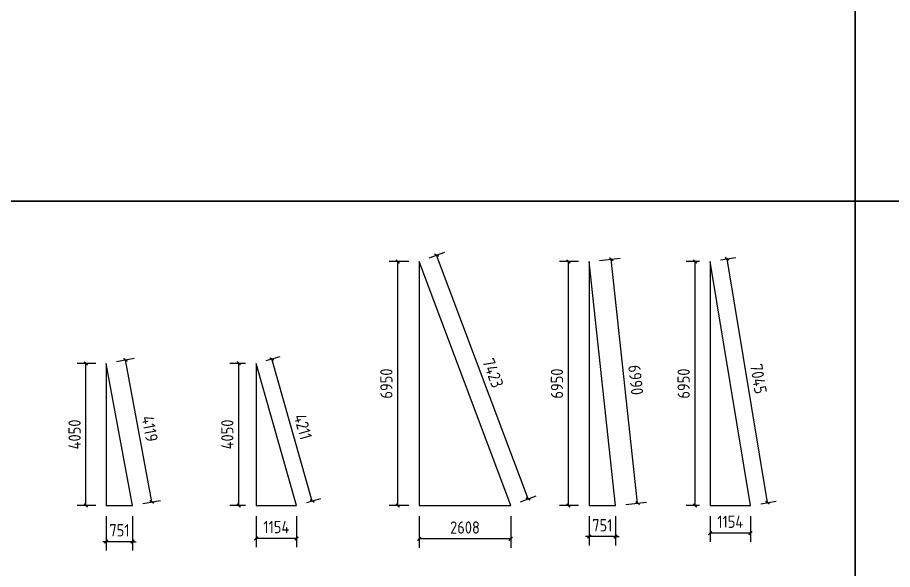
# Model space of a CAD drawing. Extents: x 533809 to 747315, y -17138 to 180511.
# Drawn here: x 571960 to 596904, y 98366 to 114097 of the extents above; entities that cross this region are included whole.
import ezdxf

# ---------------------------------------------------------------- set-up
doc = ezdxf.new("R2010")
doc.units = 0
doc.header["$LTSCALE"] = 1000
doc.header["$MEASUREMENT"] = 0
doc.styles.get("Standard").update_dxf_attribs({"font": 'gbenor.shx', "bigfont": 'gbcbig.shx'})
doc.dimstyles.get("Standard").update_dxf_attribs({"dimscale": 100, "dimtxt": 3.5, "dimasz": 1, "dimexe": 2.5, "dimexo": 3, "dimgap": 1.5, "dimtad": 1, "dimdec": 0, "dimzin": 0, "dimdsep": 46, "dimtxsty": 'Standard', "dimblk": 'ARCHTICK', "dimcen": 0.09, "dimadec": 0, "dimazin": 0, "dimtfac": 1, "dimtdec": 0, "dimtix": 1, "dimtmove": 2, "dimatfit": 3, "dimfxl": 1, "dimtolj": 1, "dimtzin": 0, "dimarcsym": 0})

# ---------------------------------------------------------------- blocks, each defined once
blk = doc.blocks.new('_ArchTick')
at = {"color": 0, "linetype": 'ByBlock', "const_width": 0.4}
blk.add_lwpolyline([(-0.5, -0.5), (0.5, 0.5)], dxfattribs=at)
blk = doc.blocks.new('*D2074')
at = {"color": 0, "lineweight": -2}
for p, q in [((574191, 104240), (573662, 104240)), ((573912, 100190), (573912, 104240)), ((574191, 100190), (573662, 100190))]:
    blk.add_line(p, q, dxfattribs=at)
at = {"layer": 'Defpoints', "color": 0}
for p in [(573912, 104240), (574491, 104240), (574491, 100190)]:
    blk.add_point(p, dxfattribs=at)
at = {"color": 0, "lineweight": -2, "xscale": 100, "yscale": 100, "zscale": 100}
for p, rotation in [((573912, 104240), 90), ((573912, 100190), 270)]:
    blk.add_blockref('_ArchTick', p, dxfattribs=dict(at, rotation=rotation))
at = {"color": 0, "insert": (573587, 102215), "char_height": 350, "attachment_point": 5, "rotation": 90}
blk.add_mtext('\\A1;4050', dxfattribs=at)
blk = doc.blocks.new('*D2075')
at = {"color": 0, "lineweight": -2}
for p, q in [((574491, 99890), (574491, 98909)), ((575242, 99890), (575242, 98909)), ((574491, 99159), (574391, 99159)), ((575242, 99159), (574491, 99159)), ((575242, 99159), (575342, 99159))]:
    blk.add_line(p, q, dxfattribs=at)
at = {"layer": 'Defpoints', "color": 0}
for p in [(574491, 100190), (575242, 100190), (574491, 99159)]:
    blk.add_point(p, dxfattribs=at)
at = {"color": 0, "lineweight": -2, "xscale": 100, "yscale": 100, "zscale": 100}
blk.add_blockref('_ArchTick', (574491, 99159), dxfattribs=at)
at = {"color": 0, "lineweight": -2, "xscale": 100, "yscale": 100, "zscale": 100, "rotation": 180}
blk.add_blockref('_ArchTick', (575242, 99159), dxfattribs=at)
at = {"color": 0, "insert": (574867, 99484), "char_height": 350, "attachment_point": 5}
blk.add_mtext('\\A1;751', dxfattribs=at)
blk = doc.blocks.new('*D2076')
at = {"color": 0, "lineweight": -2}
for p, q in [((574786, 104295), (575284, 104387)), ((575789, 100292), (575038, 104342)), ((575537, 100245), (576035, 100337))]:
    blk.add_line(p, q, dxfattribs=at)
at = {"layer": 'Defpoints', "color": 0}
for p in [(575038, 104342), (574491, 104240), (575242, 100190)]:
    blk.add_point(p, dxfattribs=at)
at = {"color": 0, "lineweight": -2, "xscale": 100, "yscale": 100, "zscale": 100}
for p, rotation in [((575038, 104342), 100.5051544449603), ((575789, 100292), 280.5051544449603)]:
    blk.add_blockref('_ArchTick', p, dxfattribs=dict(at, rotation=rotation))
at = {"color": 0, "insert": (575733, 102376), "char_height": 350, "attachment_point": 5, "rotation": 280.5052}
blk.add_mtext('\\A1;4119', dxfattribs=at)
blk = doc.blocks.new('*D2077')
at = {"color": 0, "lineweight": -2}
for p, q in [((578462, 104240), (578017, 104240)), ((578267, 100190), (578267, 104240)), ((578462, 100190), (578017, 100190))]:
    blk.add_line(p, q, dxfattribs=at)
at = {"layer": 'Defpoints', "color": 0}
for p in [(578267, 104240), (578762, 104240), (578762, 100190)]:
    blk.add_point(p, dxfattribs=at)
at = {"color": 0, "lineweight": -2, "xscale": 100, "yscale": 100, "zscale": 100}
for p, rotation in [((578267, 104240), 90), ((578267, 100190), 270)]:
    blk.add_blockref('_ArchTick', p, dxfattribs=dict(at, rotation=rotation))
at = {"color": 0, "insert": (577942, 102215), "char_height": 350, "attachment_point": 5, "rotation": 90}
blk.add_mtext('\\A1;4050', dxfattribs=at)
blk = doc.blocks.new('*D2078')
at = {"color": 0, "lineweight": -2}
for p, q in [((578762, 99890), (578762, 99001)), ((579916, 99890), (579916, 99001)), ((579916, 99251), (578762, 99251))]:
    blk.add_line(p, q, dxfattribs=at)
at = {"layer": 'Defpoints', "color": 0}
for p in [(578762, 100190), (579916, 100190), (578762, 99251)]:
    blk.add_point(p, dxfattribs=at)
at = {"color": 0, "lineweight": -2, "xscale": 100, "yscale": 100, "zscale": 100, "rotation": 180}
blk.add_blockref('_ArchTick', (578762, 99251), dxfattribs=at)
at = {"color": 0, "lineweight": -2, "xscale": 100, "yscale": 100, "zscale": 100}
blk.add_blockref('_ArchTick', (579916, 99251), dxfattribs=at)
at = {"color": 0, "insert": (579339, 99576), "char_height": 350, "attachment_point": 5}
blk.add_mtext('\\A1;1154', dxfattribs=at)
blk = doc.blocks.new('*D2079')
at = {"color": 0, "lineweight": -2}
for p, q in [((579050, 104322), (579449, 104436)), ((580363, 100318), (579209, 104368)), ((580204, 100272), (580603, 100386))]:
    blk.add_line(p, q, dxfattribs=at)
at = {"layer": 'Defpoints', "color": 0}
for p in [(579209, 104368), (578762, 104240), (579916, 100190)]:
    blk.add_point(p, dxfattribs=at)
at = {"color": 0, "lineweight": -2, "xscale": 100, "yscale": 100, "zscale": 100}
for p, rotation in [((579209, 104368), 105.904280794493), ((580363, 100318), 285.904280794493)]:
    blk.add_blockref('_ArchTick', p, dxfattribs=dict(at, rotation=rotation))
at = {"color": 0, "insert": (580099, 102432), "char_height": 350, "attachment_point": 5, "rotation": 285.9043}
blk.add_mtext('\\A1;4211', dxfattribs=at)
blk = doc.blocks.new('*D2080')
at = {"color": 0, "lineweight": -2}
for p, q in [((583113, 107140), (582551, 107140)), ((582801, 100190), (582801, 107140)), ((583113, 100190), (582551, 100190))]:
    blk.add_line(p, q, dxfattribs=at)
at = {"layer": 'Defpoints', "color": 0}
for p in [(582801, 107140), (583413, 107140), (583413, 100190)]:
    blk.add_point(p, dxfattribs=at)
at = {"color": 0, "lineweight": -2, "xscale": 100, "yscale": 100, "zscale": 100}
for p, rotation in [((582801, 107140), 90), ((582801, 100190), 270)]:
    blk.add_blockref('_ArchTick', p, dxfattribs=dict(at, rotation=rotation))
at = {"color": 0, "insert": (582476, 103665), "char_height": 350, "attachment_point": 5, "rotation": 90}
blk.add_mtext('\\A1;6950', dxfattribs=at)
blk = doc.blocks.new('*D2081')
at = {"color": 0, "lineweight": -2}
for p, q in [((583413, 99890), (583413, 98988)), ((586021, 99890), (586021, 98988)), ((586021, 99238), (583413, 99238))]:
    blk.add_line(p, q, dxfattribs=at)
at = {"layer": 'Defpoints', "color": 0}
for p in [(583413, 100190), (586021, 100190), (583413, 99238)]:
    blk.add_point(p, dxfattribs=at)
at = {"color": 0, "lineweight": -2, "xscale": 100, "yscale": 100, "zscale": 100, "rotation": 180}
blk.add_blockref('_ArchTick', (583413, 99238), dxfattribs=at)
at = {"color": 0, "lineweight": -2, "xscale": 100, "yscale": 100, "zscale": 100}
blk.add_blockref('_ArchTick', (586021, 99238), dxfattribs=at)
at = {"color": 0, "insert": (584717, 99563), "char_height": 350, "attachment_point": 5}
blk.add_mtext('\\A1;2608', dxfattribs=at)
blk = doc.blocks.new('*D2082')
at = {"color": 0, "lineweight": -2}
for p, q in [((583694, 107246), (584142, 107414)), ((586516, 100376), (583908, 107326)), ((586302, 100296), (586750, 100464))]:
    blk.add_line(p, q, dxfattribs=at)
at = {"layer": 'Defpoints', "color": 0}
for p in [(583908, 107326), (583413, 107140), (586021, 100190)]:
    blk.add_point(p, dxfattribs=at)
at = {"color": 0, "lineweight": -2, "xscale": 100, "yscale": 100, "zscale": 100}
for p, rotation in [((583908, 107326), 110.5686924966419), ((586516, 100376), 290.5686924966419)]:
    blk.add_blockref('_ArchTick', p, dxfattribs=dict(at, rotation=rotation))
at = {"color": 0, "insert": (585516, 103965), "char_height": 350, "attachment_point": 5, "rotation": 290.5687}
blk.add_mtext('\\A1;7423', dxfattribs=at)
blk = doc.blocks.new('*D2083')
at = {"color": 0, "lineweight": -2}
for p, q in [((587957, 107140), (587414, 107140)), ((587664, 100190), (587664, 107140)), ((587957, 100190), (587414, 100190))]:
    blk.add_line(p, q, dxfattribs=at)
at = {"layer": 'Defpoints', "color": 0}
for p in [(587664, 107140), (588257, 107140), (588257, 100190)]:
    blk.add_point(p, dxfattribs=at)
at = {"color": 0, "lineweight": -2, "xscale": 100, "yscale": 100, "zscale": 100}
for p, rotation in [((587664, 107140), 90), ((587664, 100190), 270)]:
    blk.add_blockref('_ArchTick', p, dxfattribs=dict(at, rotation=rotation))
at = {"color": 0, "insert": (587339, 103665), "char_height": 350, "attachment_point": 5, "rotation": 90}
blk.add_mtext('\\A1;6950', dxfattribs=at)
blk = doc.blocks.new('*D2084')
at = {"color": 0, "lineweight": -2}
for p, q in [((588257, 99890), (588257, 99052)), ((589008, 99890), (589008, 99052)), ((588257, 99302), (588157, 99302)), ((589008, 99302), (588257, 99302)), ((589008, 99302), (589108, 99302))]:
    blk.add_line(p, q, dxfattribs=at)
at = {"layer": 'Defpoints', "color": 0}
for p in [(588257, 100190), (589008, 100190), (588257, 99302)]:
    blk.add_point(p, dxfattribs=at)
at = {"color": 0, "lineweight": -2, "xscale": 100, "yscale": 100, "zscale": 100}
blk.add_blockref('_ArchTick', (588257, 99302), dxfattribs=at)
at = {"color": 0, "lineweight": -2, "xscale": 100, "yscale": 100, "zscale": 100, "rotation": 180}
blk.add_blockref('_ArchTick', (589008, 99302), dxfattribs=at)
at = {"color": 0, "insert": (588632, 99627), "char_height": 350, "attachment_point": 5}
blk.add_mtext('\\A1;751', dxfattribs=at)
blk = doc.blocks.new('*D2085')
at = {"color": 0, "lineweight": -2}
for p, q in [((588555, 107172), (589136, 107235)), ((589639, 100258), (588888, 107208)), ((589306, 100222), (589887, 100285))]:
    blk.add_line(p, q, dxfattribs=at)
at = {"layer": 'Defpoints', "color": 0}
for p in [(588257, 107140), (588888, 107208), (589008, 100190)]:
    blk.add_point(p, dxfattribs=at)
at = {"color": 0, "lineweight": -2, "xscale": 100, "yscale": 100, "zscale": 100}
for p, rotation in [((588888, 107208), 96.16731200188842), ((589639, 100258), 276.1673120018884)]:
    blk.add_blockref('_ArchTick', p, dxfattribs=dict(at, rotation=rotation))
at = {"color": 0, "insert": (589586, 103768), "char_height": 350, "attachment_point": 5, "rotation": 276.1673}
blk.add_mtext('\\A1;6990', dxfattribs=at)
blk = doc.blocks.new('*D2086')
at = {"color": 0, "lineweight": -2}
for p, q in [((591402, 107140), (591025, 107140)), ((591275, 100190), (591275, 107140)), ((591402, 100190), (591025, 100190))]:
    blk.add_line(p, q, dxfattribs=at)
at = {"layer": 'Defpoints', "color": 0}
for p in [(591275, 107140), (591702, 107140), (591702, 100190)]:
    blk.add_point(p, dxfattribs=at)
at = {"color": 0, "lineweight": -2, "xscale": 100, "yscale": 100, "zscale": 100}
for p, rotation in [((591275, 107140), 90), ((591275, 100190), 270)]:
    blk.add_blockref('_ArchTick', p, dxfattribs=dict(at, rotation=rotation))
at = {"color": 0, "insert": (590950, 103665), "char_height": 350, "attachment_point": 5, "rotation": 90}
blk.add_mtext('\\A1;6950', dxfattribs=at)
blk = doc.blocks.new('*D2087')
at = {"color": 0, "lineweight": -2}
for p, q in [((591702, 99890), (591702, 99152)), ((592856, 99890), (592856, 99152)), ((592856, 99402), (591702, 99402))]:
    blk.add_line(p, q, dxfattribs=at)
at = {"layer": 'Defpoints', "color": 0}
for p in [(591702, 100190), (592856, 100190), (591702, 99402)]:
    blk.add_point(p, dxfattribs=at)
at = {"color": 0, "lineweight": -2, "xscale": 100, "yscale": 100, "zscale": 100, "rotation": 180}
blk.add_blockref('_ArchTick', (591702, 99402), dxfattribs=at)
at = {"color": 0, "lineweight": -2, "xscale": 100, "yscale": 100, "zscale": 100}
blk.add_blockref('_ArchTick', (592856, 99402), dxfattribs=at)
at = {"color": 0, "insert": (592279, 99727), "char_height": 350, "attachment_point": 5}
blk.add_mtext('\\A1;1154', dxfattribs=at)
blk = doc.blocks.new('*D2088')
at = {"color": 0, "lineweight": -2}
for p, q in [((591998, 107189), (592434, 107262)), ((593341, 100271), (592187, 107221)), ((593152, 100239), (593588, 100312))]:
    blk.add_line(p, q, dxfattribs=at)
at = {"layer": 'Defpoints', "color": 0}
for p in [(591702, 107140), (592187, 107221), (592856, 100190)]:
    blk.add_point(p, dxfattribs=at)
at = {"color": 0, "lineweight": -2, "xscale": 100, "yscale": 100, "zscale": 100}
for p, rotation in [((592187, 107221), 99.42756022350709), ((593341, 100271), 279.4275602235071)]:
    blk.add_blockref('_ArchTick', p, dxfattribs=dict(at, rotation=rotation))
at = {"color": 0, "insert": (593085, 103799), "char_height": 350, "attachment_point": 5, "rotation": 279.4276}
blk.add_mtext('\\A1;7045', dxfattribs=at)

msp = doc.modelspace()

# ---------------------------------------------------------------- linework, layer by layer
for p, q in [((583413.1, 107140.2), (583413.1, 100190.2)), ((586021.1, 100190.2), (583413.1, 107140.2)), ((588256.6, 107140.2), (588256.6, 100190.2)), ((589007.6, 100190.2), (588256.6, 107140.2)), ((591702.3, 107140.2), (591702.3, 100190.2)), ((592856.3, 100190.2), (591702.3, 107140.2)), ((574491.3, 104240.2), (574491.3, 100190.2)), ((575242.3, 100190.2), (574491.3, 104240.2)), ((578761.6, 104240.2), (578761.6, 100190.2)), ((579915.6, 100190.2), (578761.6, 104240.2)), ((574491.3, 100190.2), (575242.3, 100190.2)), ((578761.6, 100190.2), (579915.6, 100190.2)), ((583413.1, 100190.2), (586021.1, 100190.2)), ((588256.6, 100190.2), (589007.6, 100190.2)), ((591702.3, 100190.2), (592856.3, 100190.2))]:
    msp.add_line(p, q)
for points in [[(595839.1, 108862.3), (640389.1, 108862.3), (640389.1, 140362.3), (595839.1, 140362.3)], [(566139.1, 108862.3), (595839.1, 108862.3), (595839.1, 129862.3), (566139.1, 129862.3)], [(595839.1, 108862.3), (566139.1, 108862.3), (566139.1, 96393.9), (595839.1, 96393.9)], [(595839.1, 77362.3), (640389.1, 77362.3), (640389.1, 108862.3), (595839.1, 108862.3)]]:
    msp.add_lwpolyline(points, close=True)

# ---------------------------------------------------------------- dimensions: what is measured, and where the dimension line sits
for p1, p2, distance, picture, middle in [((586021.1, 100190.2), (583413.1, 107140.2), -528.2, '*D2082', (585515.9, 103965)), ((589007.6, 100190.2), (588256.6, 107140.2), -634.7, '*D2085', (589586.2, 103768.3)), ((592856.3, 100190.2), (591702.3, 107140.2), -491.6, '*D2088', (593084.9, 103799)), ((583413.1, 100190.2), (583413.1, 107140.2), 612, '*D2080', (582476.1, 103665.2)), ((588256.6, 100190.2), (588256.6, 107140.2), 592.1, '*D2083', (587339.4, 103665.2)), ((591702.3, 100190.2), (591702.3, 107140.2), 427.5, '*D2086', (590949.9, 103665.2)), ((574491.3, 100190.2), (574491.3, 104240.2), 579.7, '*D2074', (573586.6, 102215.2)), ((575242.3, 100190.2), (574491.3, 104240.2), -556.3, '*D2076', (575733.3, 102375.9)), ((578761.6, 100190.2), (578761.6, 104240.2), 494.8, '*D2077', (577941.8, 102215.2)), ((579915.6, 100190.2), (578761.6, 104240.2), -465.1, '*D2079', (580098.5, 102431.8)), ((575242.3, 100190.2), (574491.3, 100190.2), 1031.4, '*D2075', (574866.8, 99483.8)), ((579915.6, 100190.2), (578761.6, 100190.2), 939, '*D2078', (579338.6, 99576.2)), ((586021.1, 100190.2), (583413.1, 100190.2), 952, '*D2081', (584717.1, 99563.2)), ((589007.6, 100190.2), (588256.6, 100190.2), 888, '*D2084', (588632.1, 99627.2)), ((592856.3, 100190.2), (591702.3, 100190.2), 788.2, '*D2087', (592279.3, 99727.1))]:
    dim = msp.add_aligned_dim(p1=p1, p2=p2, distance=distance, dimstyle='Standard')
    dim.commit()
    dim.dimension.update_dxf_attribs({"geometry": picture, "text_midpoint": middle})

doc.saveas('drawing.dxf')
